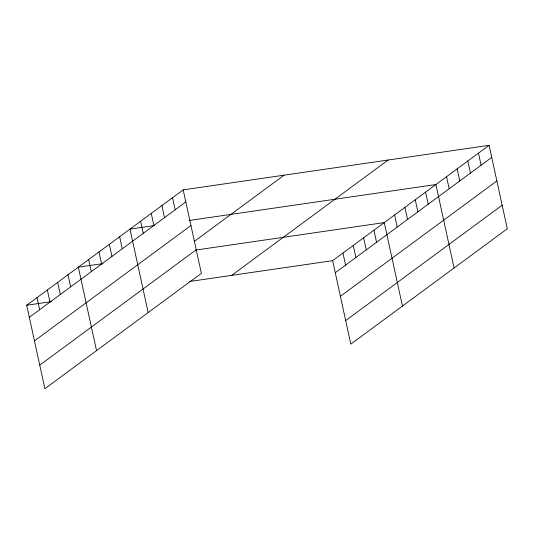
<?xml version="1.0" encoding="UTF-8"?>
<svg xmlns="http://www.w3.org/2000/svg" width="534" height="534" viewBox="0 0 534 534"><rect width="100%" height="100%" fill="white"/><g stroke="black" fill="none" stroke-linecap="round" stroke-linejoin="round"><path stroke-width="0.8" d="M183.182 189.877L201.378 273.335L44.896 388.692L26.7 305.234L183.182 189.877L489.104 145.308L507.3 228.766L350.818 344.123L332.622 260.665L489.104 145.308M29.33 317.309L185.812 201.952M34.47 340.866L190.952 225.508M194.142 241.515L284.135 175.172M39.763 365.136L196.245 249.778M231.669 275.37L388.151 160.013M335.252 272.74L491.734 157.383M340.392 296.297L496.874 180.939M345.685 320.567L502.167 205.21M154.6 225.515L129.976 229.099L148.172 312.557M189.076 220.489L435.898 184.53L454.094 267.988M102.962 263.582L78.338 267.167L96.534 350.624M195.804 250.052L384.26 222.598L402.456 306.055M26.7 305.234L51.324 301.65M189.57 281.505L332.622 260.665M478.464 153.151L481.094 165.226M467.824 160.994L470.454 173.069M457.184 168.837L459.814 180.913M446.537 176.687L449.174 188.756M425.571 192.14L428.201 204.215M415.245 199.756L417.875 211.831M404.919 207.372L407.549 219.441M394.586 214.982L397.223 227.057M373.934 230.207L376.563 242.282M363.607 237.824L366.237 249.899M353.274 245.44L355.911 257.508M342.948 253.049L345.585 265.124M172.542 197.72L175.172 209.795M161.902 205.57L164.532 217.638M151.262 213.413L153.892 225.488M140.616 221.256L143.252 233.331M119.649 236.716L122.279 248.784M109.323 244.325L111.953 256.4M98.997 251.941L101.627 264.016M88.664 259.557L91.301 271.626M68.012 274.783L70.642 286.858M57.685 282.393L60.315 294.468M47.352 290.009L49.989 302.084M37.026 297.625L39.663 309.693"/></g></svg>
